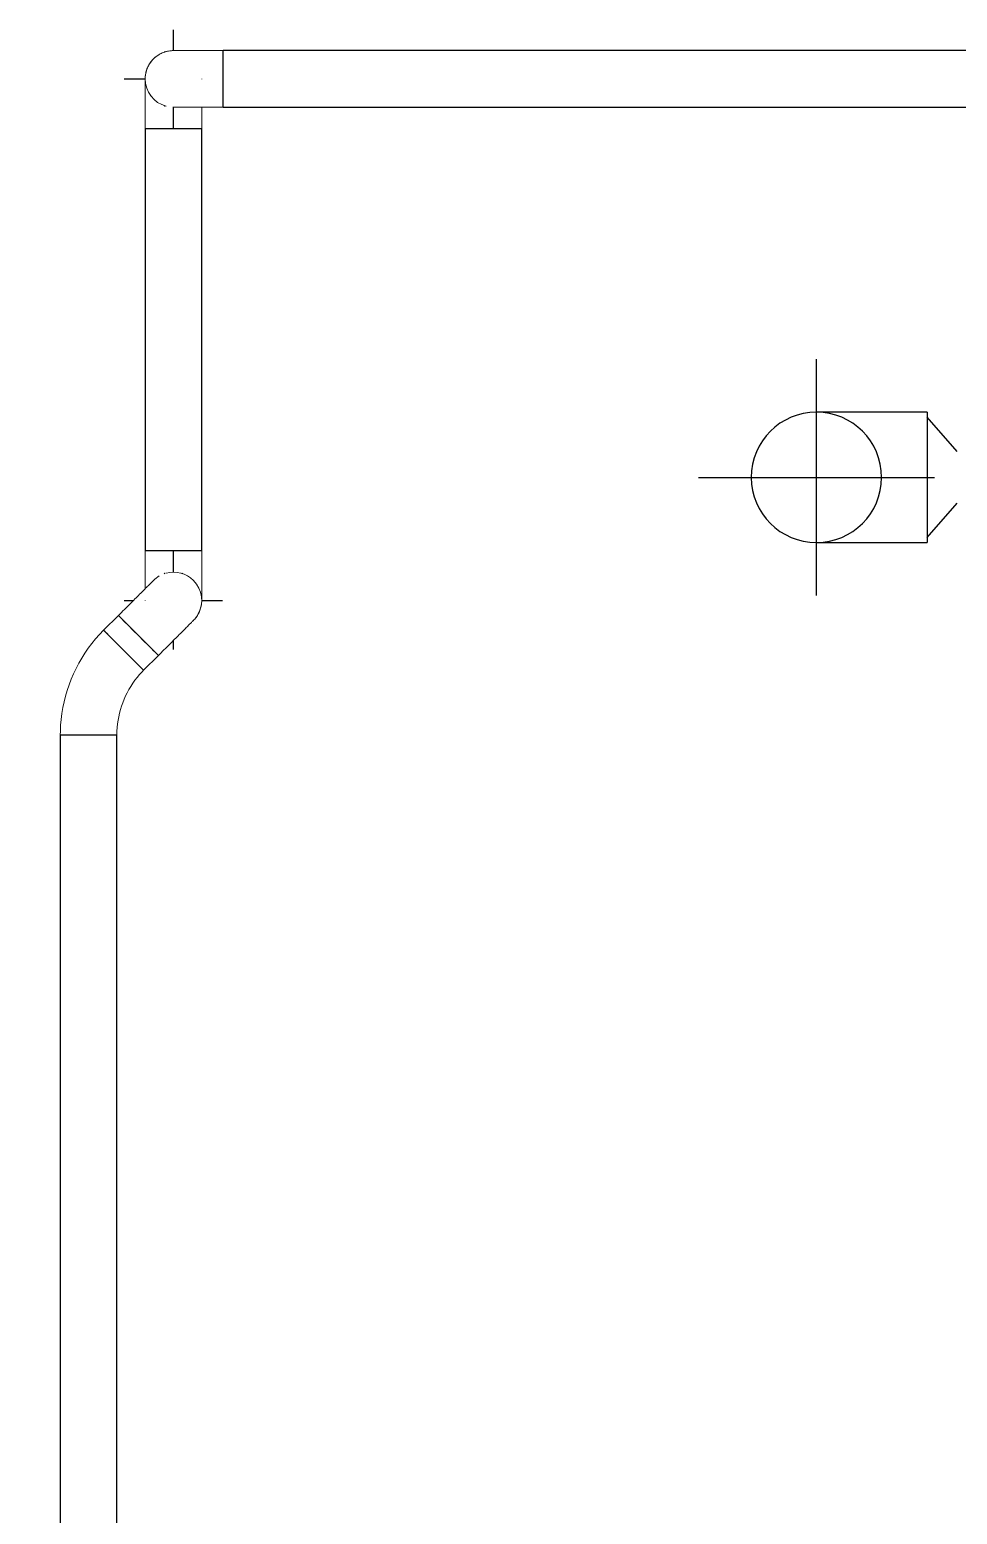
# Model space of a CAD drawing. Header units: inches. Extents: x -3327 to -1, y 8 to 1328.
# Drawn here: x -487.2 to -440.1, y 544.1 to 619.5 of the extents above; entities that cross this region are included whole.
import ezdxf

# ---------------------------------------------------------------- set-up
doc = ezdxf.new("R2010")
doc.units = ezdxf.units.IN
doc.header["$MEASUREMENT"] = 0
doc.layers.add('P-PIPE', color=3, linetype='Continuous', lineweight=9)
doc.layers.add('X - REF - FP', color=7, linetype='Continuous', true_color=0xb90000)

# ---------------------------------------------------------------- blocks, each defined once
blk = doc.blocks.new('Elbow - Welded - Generic - Standard-V51-SECOND LEVEL')
at = {"layer": 'P-PIPE'}
for p, q in [((-477.412, 618.383), (-477.412, 618.24)), ((-477.412, 618.24), (-477.412, 618.012)), ((-477.412, 618.011), (-477.412, 617.714)), ((-477.412, 617.714), (-477.412, 617.367)), ((-477.412, 617.367), (-477.412, 616.995)), ((-477.412, 616.995), (-477.412, 616.623)), ((-477.412, 616.623), (-477.412, 616.277)), ((-477.412, 616.277), (-477.412, 615.979)), ((-477.412, 615.979), (-477.412, 615.751)), ((-477.412, 615.75), (-477.412, 615.607))]:
    blk.add_line(p, q, dxfattribs=at)
at = {"layer": 'P-PIPE', "flags": 128}
for points in [[(-477.412, 618.432), (-477.513, 618.432), (-477.614, 618.432), (-477.714, 618.432), (-477.814, 618.432), (-477.913, 618.432), (-478.011, 618.432), (-478.109, 618.432), (-478.205, 618.432), (-478.3, 618.432), (-478.394, 618.432), (-478.486, 618.432), (-478.576, 618.432), (-478.664, 618.432), (-478.751, 618.432), (-478.835, 618.432), (-478.917, 618.432), (-478.997, 618.432), (-479.074, 618.432), (-479.148, 618.432), (-479.22, 618.432), (-479.289, 618.432), (-479.354, 618.432), (-479.417, 618.432), (-479.476, 618.432), (-479.533, 618.432), (-479.585, 618.432), (-479.635, 618.432), (-479.68, 618.432), (-479.722, 618.432), (-479.761, 618.432), (-479.795, 618.432), (-479.826, 618.432), (-479.853, 618.432), (-479.876, 618.432), (-479.895, 618.432), (-479.911, 618.432), (-479.922, 618.432), (-479.929, 618.432), (-479.932, 618.432), (-479.932, 618.432)], [(-479.932, 615.558), (-479.93, 615.558), (-479.924, 615.558), (-479.914, 615.558), (-479.9, 615.558), (-479.882, 615.558), (-479.86, 615.558), (-479.834, 615.558), (-479.804, 615.558), (-479.771, 615.558), (-479.733, 615.558), (-479.692, 615.558), (-479.647, 615.558), (-479.599, 615.558), (-479.547, 615.558), (-479.492, 615.558), (-479.433, 615.558), (-479.372, 615.558), (-479.307, 615.558), (-479.239, 615.558), (-479.168, 615.558), (-479.094, 615.558), (-479.018, 615.558), (-478.939, 615.558), (-478.857, 615.558), (-478.774, 615.558), (-478.688, 615.558), (-478.6, 615.558), (-478.51, 615.558), (-478.419, 615.558), (-478.325, 615.558), (-478.231, 615.558), (-478.135, 615.558), (-478.038, 615.558), (-477.94, 615.558), (-477.841, 615.558), (-477.741, 615.558), (-477.641, 615.558), (-477.54, 615.558), (-477.44, 615.558), (-477.412, 615.558)]]:
    blk.add_lwpolyline(points, dxfattribs=at)
at = {"layer": 'P-PIPE'}
for start, end in [(135.60884, 180), (120, 135), (90, 105), (180, 255)]:
    blk.add_arc((-479.932, 616.995), 1.437, start, end, dxfattribs=at)
blk = doc.blocks.new('Elbow - Welded - Generic - Standard-V52-SECOND LEVEL')
at = {"layer": 'P-PIPE'}
for p, q in [((-478.495, 616.993), (-478.495, 616.987)), ((-481.177, 614.476), (-481.32, 614.476)), ((-480.651, 614.476), (-481.177, 614.476)), ((-480.304, 614.476), (-480.651, 614.476)), ((-479.932, 614.476), (-480.304, 614.476)), ((-479.56, 614.476), (-479.932, 614.476)), ((-479.214, 614.476), (-479.56, 614.476)), ((-478.916, 614.476), (-479.213, 614.476)), ((-478.688, 614.476), (-478.916, 614.476)), ((-478.544, 614.476), (-478.687, 614.476))]:
    blk.add_line(p, q, dxfattribs=at)
at = {"layer": 'P-PIPE', "flags": 128}
for points in [[(-481.369, 616.995), (-481.368, 617.053), (-481.364, 617.11), (-481.359, 617.167), (-481.351, 617.224), (-481.34, 617.281), (-481.328, 617.337), (-481.313, 617.392), (-481.296, 617.447), (-481.277, 617.502), (-481.256, 617.555), (-481.232, 617.607), (-481.207, 617.659), (-481.179, 617.709), (-481.15, 617.759), (-481.118, 617.807), (-481.085, 617.853), (-481.049, 617.899), (-481.012, 617.943), (-480.974, 617.985), (-480.933, 618.026), (-480.891, 618.065), (-480.848, 618.103), (-480.803, 618.139), (-480.756, 618.172), (-480.708, 618.205), (-480.659, 618.235), (-480.609, 618.263), (-480.558, 618.289), (-480.506, 618.313), (-480.453, 618.335), (-480.399, 618.354), (-480.344, 618.372), (-480.289, 618.387), (-480.233, 618.401), (-480.176, 618.411), (-480.119, 618.42), (-480.062, 618.426), (-480.005, 618.43), (-479.948, 618.432), (-479.932, 618.432)], [(-481.369, 614.476), (-481.369, 614.576), (-481.369, 614.677), (-481.369, 614.777), (-481.369, 614.877), (-481.369, 614.976), (-481.369, 615.075), (-481.369, 615.172), (-481.369, 615.268), (-481.369, 615.363), (-481.369, 615.457), (-481.369, 615.549), (-481.369, 615.639), (-481.369, 615.728), (-481.369, 615.814), (-481.369, 615.898), (-481.369, 615.98), (-481.369, 616.06), (-481.369, 616.137), (-481.369, 616.211), (-481.369, 616.283), (-481.369, 616.352), (-481.369, 616.418), (-481.369, 616.48), (-481.369, 616.54), (-481.369, 616.596), (-481.369, 616.649), (-481.369, 616.698), (-481.369, 616.744), (-481.369, 616.786), (-481.369, 616.824), (-481.369, 616.859), (-481.369, 616.89), (-481.369, 616.916), (-481.369, 616.94), (-481.369, 616.959), (-481.369, 616.974), (-481.369, 616.985), (-481.369, 616.992), (-481.369, 616.995), (-481.369, 616.995)], [(-478.495, 615.561), (-478.495, 615.482), (-478.495, 615.389), (-478.495, 615.294), (-478.495, 615.198), (-478.495, 615.101), (-478.495, 615.003), (-478.495, 614.904), (-478.495, 614.804), (-478.495, 614.704), (-478.495, 614.604), (-478.495, 614.503), (-478.495, 614.476)]]:
    blk.add_lwpolyline(points, dxfattribs=at)
blk = doc.blocks.new('Elbow - Welded - Generic - Standard-V53-SECOND LEVEL')
at = {"layer": 'P-PIPE'}
for p, q in [((-481.32, 593.015), (-481.177, 593.015)), ((-481.177, 593.015), (-480.949, 593.015)), ((-480.948, 593.015), (-480.651, 593.015)), ((-480.651, 593.015), (-480.304, 593.015)), ((-480.304, 593.015), (-479.932, 593.015)), ((-479.932, 593.015), (-479.56, 593.015)), ((-479.56, 593.015), (-479.214, 593.015)), ((-479.213, 593.015), (-478.916, 593.015)), ((-478.916, 593.015), (-478.688, 593.015)), ((-478.687, 593.015), (-478.544, 593.015)), ((-481.369, 590.497), (-481.369, 590.503))]:
    blk.add_line(p, q, dxfattribs=at)
at = {"layer": 'P-PIPE', "flags": 128}
for points in [[(-481.369, 591.088), (-481.369, 591.121), (-481.369, 591.189), (-481.369, 591.26), (-481.369, 591.333), (-481.369, 591.41), (-481.369, 591.489), (-481.369, 591.57), (-481.369, 591.654), (-481.369, 591.739), (-481.369, 591.827), (-481.369, 591.917), (-481.369, 592.009), (-481.369, 592.102), (-481.369, 592.197), (-481.369, 592.293), (-481.369, 592.39), (-481.369, 592.488), (-481.369, 592.587), (-481.369, 592.686), (-481.369, 592.787), (-481.369, 592.887), (-481.369, 592.988), (-481.369, 593.015)], [(-478.495, 593.015), (-478.495, 592.914), (-478.495, 592.814), (-478.495, 592.713), (-478.495, 592.614), (-478.495, 592.514), (-478.495, 592.416), (-478.495, 592.319), (-478.495, 592.222), (-478.495, 592.127), (-478.495, 592.034), (-478.495, 591.942), (-478.495, 591.851), (-478.495, 591.763), (-478.495, 591.677), (-478.495, 591.592), (-478.495, 591.51), (-478.495, 591.431), (-478.495, 591.354), (-478.495, 591.279), (-478.495, 591.207), (-478.495, 591.139), (-478.495, 591.073), (-478.495, 591.01), (-478.495, 590.951), (-478.495, 590.895), (-478.495, 590.842), (-478.495, 590.793), (-478.495, 590.747), (-478.495, 590.705), (-478.495, 590.667), (-478.495, 590.632), (-478.495, 590.601), (-478.495, 590.574), (-478.495, 590.551), (-478.495, 590.532), (-478.495, 590.517), (-478.495, 590.506), (-478.495, 590.499), (-478.495, 590.495), (-478.495, 590.495)], [(-478.495, 590.495), (-478.496, 590.438), (-478.5, 590.38), (-478.505, 590.323), (-478.513, 590.266), (-478.524, 590.21), (-478.536, 590.154), (-478.551, 590.098), (-478.568, 590.043), (-478.587, 589.989), (-478.608, 589.936), (-478.632, 589.883), (-478.657, 589.832), (-478.685, 589.781), (-478.715, 589.732), (-478.746, 589.684), (-478.779, 589.637), (-478.815, 589.592), (-478.852, 589.548), (-478.89, 589.505), (-478.931, 589.464)]]:
    blk.add_lwpolyline(points, dxfattribs=at)
blk = doc.blocks.new('Elbow - Welded - Generic - Standard-V58-SECOND LEVEL')
at = {"layer": 'P-PIPE'}
for p, q in [((-1967.52, 596.988), (-1967.52, 597.131)), ((-1967.52, 596.759), (-1967.52, 596.987)), ((-1967.52, 596.462), (-1967.52, 596.759)), ((-1967.52, 596.115), (-1967.52, 596.461)), ((-1967.52, 595.743), (-1967.52, 596.115)), ((-1967.52, 595.371), (-1967.52, 595.743)), ((-1967.52, 595.024), (-1967.52, 595.371)), ((-1967.52, 594.727), (-1967.52, 595.024)), ((-1967.52, 594.498), (-1967.52, 594.726)), ((-1967.52, 594.355), (-1967.52, 594.498))]:
    blk.add_line(p, q, dxfattribs=at)
at = {"layer": 'P-PIPE', "flags": 128}
for points in [[(-1965, 597.18), (-1965.002, 597.18), (-1965.008, 597.18), (-1965.018, 597.18), (-1965.032, 597.18), (-1965.05, 597.18), (-1965.072, 597.18), (-1965.098, 597.18), (-1965.128, 597.18), (-1965.162, 597.18), (-1965.199, 597.18), (-1965.24, 597.18), (-1965.285, 597.18), (-1965.333, 597.18), (-1965.385, 597.18), (-1965.44, 597.18), (-1965.499, 597.18), (-1965.56, 597.18), (-1965.625, 597.18), (-1965.693, 597.18), (-1965.764, 597.18), (-1965.838, 597.18), (-1965.914, 597.18), (-1965.993, 597.18), (-1966.075, 597.18), (-1966.158, 597.18), (-1966.244, 597.18), (-1966.332, 597.18), (-1966.422, 597.18), (-1966.513, 597.18), (-1966.607, 597.18), (-1966.701, 597.18), (-1966.797, 597.18), (-1966.894, 597.18), (-1966.992, 597.18), (-1967.091, 597.18), (-1967.191, 597.18), (-1967.291, 597.18), (-1967.392, 597.18), (-1967.492, 597.18), (-1967.52, 597.18)], [(-1967.52, 594.306), (-1967.419, 594.306), (-1967.318, 594.306), (-1967.218, 594.306), (-1967.118, 594.306), (-1967.019, 594.306), (-1966.921, 594.306), (-1966.823, 594.306), (-1966.727, 594.306), (-1966.632, 594.306), (-1966.538, 594.306), (-1966.446, 594.306), (-1966.356, 594.306), (-1966.268, 594.306), (-1966.181, 594.306), (-1966.097, 594.306), (-1966.015, 594.306), (-1965.935, 594.306), (-1965.858, 594.306), (-1965.784, 594.306), (-1965.712, 594.306), (-1965.643, 594.306), (-1965.578, 594.306), (-1965.515, 594.306), (-1965.456, 594.306), (-1965.399, 594.306), (-1965.347, 594.306), (-1965.297, 594.306), (-1965.252, 594.306), (-1965.21, 594.306), (-1965.171, 594.306), (-1965.137, 594.306), (-1965.106, 594.306), (-1965.079, 594.306), (-1965.056, 594.306), (-1965.037, 594.306), (-1965.022, 594.306), (-1965.01, 594.306), (-1965.003, 594.306), (-1965, 594.306), (-1965, 594.306)]]:
    blk.add_lwpolyline(points, dxfattribs=at)
at = {"layer": 'P-PIPE'}
for start, end in [(75, 90), (0, 60), (285, 0)]:
    blk.add_arc((-1965, 595.743), 1.437, start, end, dxfattribs=at)
blk = doc.blocks.new('Elbow - Welded - Generic - Standard-1134765-SECOND LEVEL')
at = {"layer": 'P-PIPE'}
for p, q in [((0.8, 2.763), (0.901, 2.662)), ((0.902, 2.662), (1.063, 2.5)), ((1.063, 2.5), (1.273, 2.29)), ((1.274, 2.29), (1.519, 2.045)), ((1.519, 2.045), (2.045, 1.519)), ((2.045, 1.519), (2.29, 1.274)), ((-2.52, 1.245), (-2.52, 1.388)), ((-2.52, 1.017), (-2.52, 1.244)), ((-2.52, 0.719), (-2.52, 1.016)), ((2.29, 1.273), (2.5, 1.063)), ((2.5, 1.063), (2.662, 0.902)), ((2.662, 0.901), (2.763, 0.8)), ((-2.52, 0.372), (-2.52, 0.719)), ((-2.52, -0.372), (-2.52, 0.372)), ((-2.52, -0.719), (-2.52, -0.372)), ((-2.52, -1.016), (-2.52, -0.719)), ((-2.52, -1.244), (-2.52, -1.017)), ((-2.52, -1.388), (-2.52, -1.245))]:
    blk.add_line(p, q, dxfattribs=at)
at = {"layer": 'P-PIPE', "flags": 128}
for points in [[(0.766, 2.798), (0.632, 2.669), (0.493, 2.546), (0.349, 2.428), (0.2, 2.316), (0.047, 2.211), (-0.11, 2.111), (-0.27, 2.018), (-0.435, 1.931), (-0.602, 1.851), (-0.773, 1.778), (-0.947, 1.711), (-1.123, 1.652), (-1.301, 1.6), (-1.481, 1.555), (-1.663, 1.517), (-1.847, 1.486), (-2.031, 1.463), (-2.216, 1.447), (-2.402, 1.439), (-2.52, 1.437)], [(-2.52, -1.437), (-2.219, -1.431), (-1.919, -1.413), (-1.619, -1.383), (-1.322, -1.341), (-1.026, -1.287), (-0.732, -1.221), (-0.441, -1.144), (-0.154, -1.055), (0.129, -0.955), (0.409, -0.843), (0.683, -0.721), (0.953, -0.587), (1.217, -0.443), (1.475, -0.288), (1.726, -0.124), (1.971, 0.051), (2.209, 0.236), (2.439, 0.429), (2.661, 0.632), (2.798, 0.766)]]:
    blk.add_lwpolyline(points, dxfattribs=at)

msp = doc.modelspace()

# ---------------------------------------------------------------- linework, layer by layer
at = {"layer": 'X - REF - FP'}
for p, q in [((-479.932, 618.432), (-479.932, 619.495)), ((-335.52, 618.433), (-477.412, 618.433)), ((-477.412, 615.558), (-477.412, 618.433)), ((-482.432, 616.995), (-481.369, 616.995)), ((-479.932, 614.495), (-479.932, 615.572)), ((-477.412, 615.558), (-335.52, 615.558)), ((-481.37, 614.476), (-481.37, 593.015)), ((-481.37, 614.476), (-480.304, 614.476)), ((-480.304, 614.476), (-479.56, 614.476)), ((-479.56, 614.476), (-478.495, 614.476)), ((-478.495, 593.015), (-478.495, 614.476)), ((-447.25, 590.75), (-447.25, 602.75)), ((-441.62, 600.063), (-447.25, 600.063)), ((-441.62, 600.063), (-441.62, 596.75)), ((-440.089, 598.063), (-441.62, 599.813)), ((-453.25, 596.75), (-441.25, 596.75)), ((-441.62, 596.75), (-441.62, 593.437)), ((-441.62, 593.688), (-440.089, 595.438)), ((-480.304, 593.015), (-481.37, 593.015)), ((-479.56, 593.015), (-480.304, 593.015)), ((-479.932, 591.932), (-479.932, 592.995)), ((-478.495, 593.015), (-479.56, 593.015)), ((-447.25, 593.437), (-441.62, 593.437)), ((-482.432, 590.495), (-481.964, 590.495)), ((-478.495, 590.495), (-477.432, 590.495)), ((-482.73, 589.73), (-483.479, 588.981)), ((-482.73, 589.73), (-480.697, 587.697)), ((-481.481, 586.983), (-483.479, 588.981)), ((-479.932, 587.995), (-479.932, 588.466)), ((-481.446, 586.948), (-480.697, 587.697)), ((-481.446, 586.948), (-481.481, 586.983)), ((-485.682, 583.663), (-485.682, 328.992)), ((-485.682, 583.663), (-482.856, 583.663)), ((-482.856, 583.663), (-482.807, 583.663)), ((-482.807, 328.992), (-482.807, 583.663))]:
    msp.add_line(p, q, dxfattribs=at)
for centre, radius, start, end in [((-479.932, 616.995), 1.437, 142.24608, 145.4923), ((-479.932, 616.995), 1.437, 107.14672, 109.35058), ((-479.932, 616.995), 1.437, 214.5077, 217.75392), ((-479.932, 616.995), 1.437, 250.54982, 252.88464), ((-447.25, 596.75), 3.312, 0, 180), ((-447.25, 596.75), 3.312, 180, 0), ((-479.932, 590.495), 1.437, 107.16016, 109.30995), ((-479.932, 590.495), 1.437, 70.54982, 72.88464), ((-479.932, 590.495), 1.438, 34.5077, 37.75392), ((-479.932, 590.495), 1.438, 322.29806, 325.45727)]:
    msp.add_arc(centre, radius, start, end, dxfattribs=at)

# ---------------------------------------------------------------- block references
for name in ['Elbow - Welded - Generic - Standard-V51-SECOND LEVEL', 'Elbow - Welded - Generic - Standard-V52-SECOND LEVEL', 'Elbow - Welded - Generic - Standard-V53-SECOND LEVEL']:
    msp.add_blockref(name, (0, 0), dxfattribs=at)
for name, p, rotation in [('Elbow - Welded - Generic - Standard-V58-SECOND LEVEL', (1330.787, 1558.706), 45.00000000000001), ('Elbow - Welded - Generic - Standard-1134765-SECOND LEVEL', (-484.245, 586.183), 225.0000000000018)]:
    msp.add_blockref(name, p, dxfattribs=dict(at, rotation=rotation))

doc.saveas('drawing.dxf')
